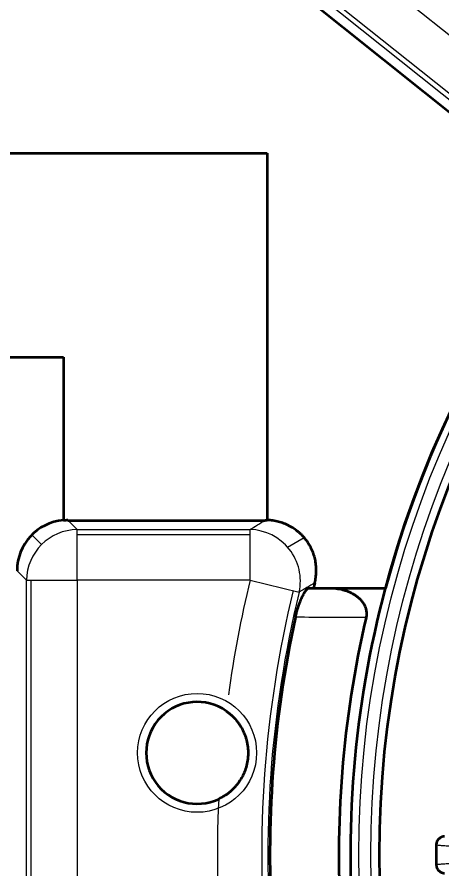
# Model space of a CAD drawing. Header units: millimetres. Extents: x 261 to 3841, y 268 to 4746.
# Drawn here: x 334 to 359, y 475.4 to 525.5 of the extents above; entities that cross this region are included whole.
import ezdxf
from ezdxf.lldxf.tags import DXFTag

# ---------------------------------------------------------------- set-up
doc = ezdxf.new("R2010")
doc.units = ezdxf.units.MM
doc.layers.add('20', color=7, linetype='Continuous', true_color=0xffffff)
doc.layers.add('dim', color=82, linetype='Continuous', lineweight=5)
doc.styles.add('TXT', font='txt.shx', dxfattribs={"bigfont": 'gbcbig.shx'})
tags = doc.linetypes.add('DASHED', pattern=[25.72, 12.86, -12.86]).pattern_tags.tags
tags[6:7] = [DXFTag(74, 4), DXFTag(75, 0), DXFTag(340, '0'), DXFTag(46, 0.0), DXFTag(50, 0.0), DXFTag(44, 0.0), DXFTag(45, 0.0)]
tags[4:5] = [DXFTag(74, 4), DXFTag(75, 0), DXFTag(340, '0'), DXFTag(46, 0.0), DXFTag(50, 0.0), DXFTag(44, 0.0), DXFTag(45, 0.0)]
doc.dimstyles.new('2-2', dxfattribs={"dimscale": 2, "dimtxt": 2.5, "dimasz": 2, "dimexe": 0.5, "dimexo": 0.5, "dimgap": 0.66, "dimtad": 0, "dimzin": 9, "dimdsep": 46, "dimtxsty": 'TXT', "dimblk": 'CLOSEDBLANK', "dimcen": 0.1, "dimclrd": 256, "dimclre": 256, "dimclrt": 7, "dimazin": 2, "dimtfac": 1, "dimtofl": 0, "dimtmove": 0, "dimatfit": 0, "dimldrblk": 'CLOSEDBLANK', "dimfxl": 0, "dimlwd": 0, "dimlwe": 0, "dimarcsym": 0})

# ---------------------------------------------------------------- blocks, each defined once
blk = doc.blocks.new('*D32')
at = {"layer": 'DEFPOINTS', "color": 0, "lineweight": 18, "transparency": 16777216}
for p in [(264.609, 628.483), (264.609, 608.346), (414.609, 446.191)]:
    blk.add_point(p, dxfattribs=at)
at = {"layer": 'dim', "lineweight": 0, "transparency": 16777216}
blk.add_line((264.609, 609.346), (264.609, 628.483), dxfattribs=at)
at = {"layer": 'dim', "color": 7, "lineweight": 18, "transparency": 16777216, "insert": (264.609, 634.9), "char_height": 5, "attachment_point": 5, "rotation": 90, "style": 'TXT'}
blk.add_mtext('150', dxfattribs=at)
blk = doc.blocks.new('_ClosedBlank')
at = {"color": 0, "linetype": 'ByBlock', "lineweight": -2}
for p, q in [((-1, 0.167), (0, 0)), ((-1, 0.167), (-1, -0.167)), ((0, 0), (-1, -0.167))]:
    blk.add_line(p, q, dxfattribs=at)
blk = doc.blocks.new('*D39')
at = {"layer": 'DEFPOINTS', "color": 0, "lineweight": 18, "transparency": 16777216}
for p in [(314.609, 628.483), (314.609, 547.264), (414.609, 446.191)]:
    blk.add_point(p, dxfattribs=at)
at = {"layer": 'dim', "lineweight": 0, "transparency": 16777216}
blk.add_line((314.609, 548.264), (314.609, 628.483), dxfattribs=at)
at = {"layer": 'dim', "color": 7, "lineweight": 18, "transparency": 16777216, "insert": (314.609, 634.483), "char_height": 5, "attachment_point": 5, "rotation": 90, "style": 'TXT'}
blk.add_mtext('100', dxfattribs=at)

msp = doc.modelspace()

# ---------------------------------------------------------------- linework, layer by layer
at = {"layer": '20', "color": 7, "linetype": 'Continuous', "lineweight": 13}
for p, q in [((352.677, 529.857), (362.953, 521.644)), ((361.09, 519.314), (350.814, 527.526)), ((361.266, 519.534), (350.99, 527.747)), ((337.013, 495.874), (337.552, 495.335)), ((335.454, 494.449), (334.882, 495.021)), ((337.552, 492.351), (337.552, 495.335)), ((337.552, 495.335), (347.727, 495.335)), ((337.552, 495.052), (347.727, 495.052)), ((347.727, 492.351), (347.727, 495.335)), ((349.931, 494.302), (350.901, 494.869)), ((334.568, 492.351), (334.013, 492.906)), ((334.568, 492.351), (337.552, 492.351)), ((334.568, 469.806), (334.568, 492.351)), ((334.851, 469.806), (334.851, 492.351)), ((337.552, 492.351), (337.552, 469.806)), ((347.727, 492.351), (337.552, 492.351)), ((347.727, 492.351), (350.614, 491.653))]:
    msp.add_line(p, q, dxfattribs=at)
at = {"layer": '20', "color": 7, "linetype": 'Continuous', "lineweight": 35}
for p, q in [((350.034, 527.434), (361.306, 518.426)), ((314.609, 517.486), (348.736, 517.486)), ((348.736, 517.486), (348.736, 495.891)), ((314.609, 505.486), (336.736, 505.486)), ((336.736, 505.486), (336.736, 495.882)), ((336.736, 495.865), (336.736, 495.882)), ((337.009, 495.877), (348.608, 495.877)), ((351.457, 491.893), (355.705, 491.893))]:
    msp.add_line(p, q, dxfattribs=at)
at = {"layer": '20', "color": 7, "linetype": 'DASHED', "lineweight": 13}
for centre, radius in [((414.609, 476.191), 60.992), ((414.609, 476.191), 60.991), ((344.609, 482.191), 3.5)]:
    msp.add_circle(centre, radius, dxfattribs=at)
at = {"layer": '20', "color": 7, "linetype": 'Continuous', "lineweight": 13}
for radius in [60.489, 59.774, 59.271]:
    msp.add_circle((414.609, 476.191), radius, dxfattribs=at)
at = {"layer": '20', "color": 7, "linetype": 'Continuous', "lineweight": 35}
msp.add_circle((414.609, 476.191), 59.271, dxfattribs=at)
for centre, radius, start, end in [((414.609, 476.191), 60.96, 137.8734, 165.07302), ((414.609, 476.191), 65.074, 165.76703, 166.03659), ((414.609, 476.191), 60.981, 165.07827, 185.57738), ((414.609, 476.191), 65.715, 167.71759, 183.80179), ((414.609, 476.191), 61.659, 166.90934, 184.04814), ((344.609, 482.191), 3, 55.1207, 295.0811), ((414.609, 476.191), 55.927, 179.403, 180.597)]:
    msp.add_arc(centre, radius, start, end, dxfattribs=at)
at = {"layer": '20', "color": 7, "linetype": 'Continuous', "lineweight": 13}
for radius, start, end in [(68.807, 166.41609, 172.13217), (66.199, 166.41609, 185.32425), (65.836, 166.41609, 185.32425), (68.807, 177.26529, 185.32425)]:
    msp.add_arc((414.609, 476.191), radius, start, end, dxfattribs=at)
at = {"layer": '20', "color": 7, "linetype": 'Continuous', "lineweight": 35}
for centre, start_param, end_param in [((337.026, 492.877), 2.447061, 3.921528), ((337.042, 492.861), 2.361658, 2.452313)]:
    msp.add_ellipse(centre, major_axis=(2.145, -2.145), ratio=0.989133, start_param=start_param, end_param=end_param, dxfattribs=at)
at = {"layer": '20', "color": 7, "linetype": 'Continuous', "lineweight": 13}
for centre, major_axis, ratio, start_param, end_param in [((337.552, 492.351), (2.121, 2.121), 0.989133, 0.790861, 2.350731), ((347.727, 492.351), (1.578, -2.552), 0.980609, 0.789716, 2.579009)]:
    msp.add_ellipse(centre, major_axis=major_axis, ratio=ratio, start_param=start_param, end_param=end_param, dxfattribs=at)
for points in [[(347.727, 495.335), (348.018, 495.515), (348.31, 495.695), (348.604, 495.875)], [(351.527, 492.188), (351.222, 492.01), (350.917, 491.832), (350.614, 491.653)], [(354.547, 490.156), (353.164, 490.161), (351.783, 490.166), (350.402, 490.17)]]:
    msp.add_open_spline(points, degree=3, dxfattribs=at)
at = {"layer": '20', "color": 7, "linetype": 'Continuous', "lineweight": 35}
for points in [[(348.736, 495.875), (348.694, 495.876), (348.651, 495.877), (348.608, 495.877)], [(348.736, 495.875), (348.736, 495.88), (348.736, 495.886), (348.736, 495.891)]]:
    msp.add_open_spline(points, degree=3, dxfattribs=at)
for points, knots in [([(351.532, 492.19), (351.559, 492.299), (351.58, 492.408), (351.611, 492.627), (351.62, 492.737), (351.626, 492.957), (351.623, 493.068), (351.609, 493.236), (351.603, 493.291), (351.587, 493.401), (351.578, 493.456), (351.546, 493.618), (351.518, 493.725), (351.451, 493.936), (351.412, 494.039), (351.354, 494.167), (351.343, 494.192), (351.318, 494.243), (351.281, 494.317), (351.241, 494.39), (351.156, 494.533), (351.095, 494.624), (350.961, 494.801), (350.89, 494.885), (350.793, 494.986), (350.774, 495.006), (350.734, 495.046), (350.674, 495.104), (350.612, 495.159), (350.485, 495.265), (350.308, 495.398), (350.116, 495.51), (349.992, 495.574), (349.967, 495.586), (349.916, 495.61), (349.841, 495.645), (349.764, 495.677), (349.609, 495.736), (349.398, 495.802), (349.181, 495.846), (349.015, 495.87), (348.959, 495.876), (348.848, 495.886), (348.792, 495.89), (348.736, 495.891)], [0, 0, 0, 0, 0.0625, 0.0625, 0.125, 0.125, 0.1875, 0.1875, 0.21875, 0.21875, 0.25, 0.25, 0.3125, 0.3125, 0.375, 0.375, 0.390625, 0.390625, 0.40625, 0.4375, 0.4375, 0.5, 0.5, 0.5625, 0.5625, 0.578125, 0.578125, 0.59375, 0.625, 0.625, 0.6875, 0.75, 0.75, 0.765625, 0.765625, 0.78125, 0.8125, 0.8125, 0.875, 0.9375, 0.9375, 0.96875, 0.96875, 1, 1, 1, 1]), ([(350.397, 490.17), (350.414, 490.247), (350.432, 490.321), (350.459, 490.429), (350.469, 490.465), (350.483, 490.517), (350.488, 490.535), (350.498, 490.57), (350.503, 490.587), (350.528, 490.671), (350.548, 490.735), (350.578, 490.826), (350.588, 490.856), (350.603, 490.899), (350.608, 490.914), (350.618, 490.942), (350.623, 490.956), (350.648, 491.025), (350.668, 491.076), (350.706, 491.173), (350.726, 491.219), (350.763, 491.305), (350.782, 491.346), (350.81, 491.403), (350.819, 491.422), (350.837, 491.458), (350.846, 491.475), (350.89, 491.559), (350.924, 491.617), (350.989, 491.716), (351.02, 491.757), (351.056, 491.799), (351.064, 491.807), (351.078, 491.822), (351.085, 491.828), (351.106, 491.848), (351.12, 491.858), (351.159, 491.884), (351.183, 491.893), (351.205, 491.893)], [0, 0, 0, 0, 0.0625, 0.0625, 0.09375, 0.09375, 0.109375, 0.109375, 0.125, 0.125, 0.1875, 0.1875, 0.21875, 0.21875, 0.234375, 0.234375, 0.25, 0.25, 0.3125, 0.3125, 0.375, 0.375, 0.4375, 0.4375, 0.46875, 0.46875, 0.5, 0.5, 0.625, 0.625, 0.75, 0.75, 0.78125, 0.78125, 0.8125, 0.8125, 0.875, 0.875, 1, 1, 1, 1]), ([(351.205, 491.893), (351.267, 491.893), (351.33, 491.893), (351.414, 491.893), (351.435, 491.893), (351.457, 491.893)], [0, 0, 0, 0, 0.74174, 0.74174, 1, 1, 1, 1]), ([(352.403, 491.893), (352.535, 491.893), (352.666, 491.885), (352.924, 491.852), (353.052, 491.828), (353.241, 491.778), (353.304, 491.759), (353.397, 491.728), (353.429, 491.716), (353.49, 491.693), (353.521, 491.681), (353.611, 491.642), (353.67, 491.614), (353.786, 491.553), (353.842, 491.52), (353.925, 491.466), (353.952, 491.447), (354.005, 491.409), (354.032, 491.388), (354.109, 491.326), (354.158, 491.282), (354.25, 491.189), (354.293, 491.14), (354.343, 491.074), (354.352, 491.061), (354.371, 491.033), (354.381, 491.02), (354.408, 490.978), (354.425, 490.95), (354.472, 490.863), (354.499, 490.803), (354.526, 490.725), (354.531, 490.71), (354.54, 490.678), (354.544, 490.662), (354.556, 490.613), (354.563, 490.581), (354.578, 490.484), (354.581, 490.419), (354.578, 490.336), (354.577, 490.32), (354.574, 490.287), (354.572, 490.27), (354.566, 490.221), (354.56, 490.188), (354.552, 490.156)], [0, 0, 0, 0, 0.125, 0.125, 0.25, 0.25, 0.3125, 0.3125, 0.34375, 0.34375, 0.375, 0.375, 0.4375, 0.4375, 0.5, 0.5, 0.53125, 0.53125, 0.5625, 0.5625, 0.625, 0.625, 0.6875, 0.6875, 0.703125, 0.703125, 0.71875, 0.71875, 0.75, 0.75, 0.8125, 0.8125, 0.828125, 0.828125, 0.84375, 0.84375, 0.875, 0.875, 0.9375, 0.9375, 0.953125, 0.953125, 0.96875, 0.96875, 1, 1, 1, 1]), ([(346.324, 484.652), (346.378, 484.614), (346.431, 484.574), (346.509, 484.512), (346.535, 484.491), (346.585, 484.447), (346.61, 484.425), (346.732, 484.314), (346.822, 484.219), (346.948, 484.069), (346.989, 484.018), (347.047, 483.939), (347.066, 483.912), (347.103, 483.858), (347.121, 483.831), (347.208, 483.693), (347.27, 483.58), (347.38, 483.346), (347.427, 483.226), (347.477, 483.07), (347.486, 483.038), (347.504, 482.975), (347.529, 482.881), (347.55, 482.786), (347.584, 482.594), (347.599, 482.464), (347.608, 482.268), (347.609, 482.202), (347.607, 482.102), (347.606, 482.069), (347.603, 482.002), (347.601, 481.969), (347.586, 481.803), (347.566, 481.673), (347.51, 481.417), (347.473, 481.291), (347.417, 481.136), (347.405, 481.105), (347.381, 481.044), (347.343, 480.953), (347.301, 480.865), (347.211, 480.692), (347.144, 480.582), (347.032, 480.421), (346.993, 480.369), (346.912, 480.267), (346.87, 480.218), (346.739, 480.075), (346.646, 479.985), (346.497, 479.859), (346.446, 479.818), (346.366, 479.759), (346.339, 479.74), (346.285, 479.702), (346.257, 479.684), (346.117, 479.594), (346.001, 479.53), (345.88, 479.473)], [0, 0, 0, 0, 0.03125, 0.03125, 0.046875, 0.046875, 0.0625, 0.0625, 0.125, 0.125, 0.15625, 0.15625, 0.171875, 0.171875, 0.1875, 0.1875, 0.25, 0.25, 0.3125, 0.3125, 0.328125, 0.328125, 0.34375, 0.375, 0.375, 0.4375, 0.4375, 0.46875, 0.46875, 0.484375, 0.484375, 0.5, 0.5, 0.5625, 0.5625, 0.625, 0.625, 0.640625, 0.640625, 0.65625, 0.6875, 0.6875, 0.75, 0.75, 0.78125, 0.78125, 0.8125, 0.8125, 0.875, 0.875, 0.90625, 0.90625, 0.921875, 0.921875, 0.9375, 0.9375, 1, 1, 1, 1]), ([(359.173, 477.27), (359.142, 477.27), (359.11, 477.267), (359.064, 477.257), (359.048, 477.253), (359.018, 477.244), (358.989, 477.233), (358.96, 477.219), (358.932, 477.204), (358.918, 477.196), (358.879, 477.169), (358.854, 477.149), (358.82, 477.114), (358.809, 477.102), (358.789, 477.077), (358.779, 477.064), (358.752, 477.024), (358.737, 476.995), (358.718, 476.95), (358.712, 476.934), (358.702, 476.903), (358.698, 476.887), (358.688, 476.839), (358.685, 476.806), (358.684, 476.773)], [0, 0, 0, 0, 0.125, 0.125, 0.1875, 0.1875, 0.25, 0.3125, 0.3125, 0.375, 0.375, 0.5, 0.5, 0.5625, 0.5625, 0.625, 0.625, 0.75, 0.75, 0.8125, 0.8125, 0.875, 0.875, 1, 1, 1, 1]), ([(358.684, 475.608), (358.684, 475.591), (358.685, 475.575), (358.689, 475.542), (358.692, 475.525), (358.702, 475.477), (358.712, 475.446), (358.73, 475.401), (358.738, 475.386), (358.753, 475.357), (358.761, 475.343), (358.789, 475.303), (358.809, 475.278), (358.843, 475.244), (358.855, 475.233), (358.88, 475.212), (358.893, 475.203), (358.932, 475.176), (358.96, 475.161), (359.004, 475.143), (359.019, 475.137), (359.049, 475.128), (359.064, 475.124), (359.11, 475.115), (359.142, 475.111), (359.173, 475.111)], [0, 0, 0, 0, 0.0625, 0.0625, 0.125, 0.125, 0.25, 0.25, 0.3125, 0.3125, 0.375, 0.375, 0.5, 0.5, 0.5625, 0.5625, 0.625, 0.625, 0.75, 0.75, 0.8125, 0.8125, 0.875, 0.875, 1, 1, 1, 1])]:
    msp.add_open_spline(points, degree=3, knots=knots, dxfattribs=at)
at = {"layer": '20', "color": 7, "linetype": 'Continuous', "lineweight": 13}
for points, knots in [([(358.684, 476.773), (358.75, 476.767), (358.823, 476.76), (358.988, 476.746), (359.08, 476.74), (359.236, 476.73), (359.292, 476.726), (359.409, 476.72), (359.471, 476.716), (359.603, 476.71), (359.673, 476.706), (359.82, 476.7), (359.897, 476.697), (360.058, 476.69), (360.142, 476.687), (360.316, 476.68), (360.406, 476.677), (360.589, 476.67), (360.682, 476.667), (360.871, 476.661), (360.966, 476.658), (361.156, 476.651), (361.251, 476.648), (361.393, 476.643), (361.44, 476.642), (361.533, 476.638), (361.58, 476.637), (361.719, 476.632), (361.812, 476.629), (361.999, 476.622), (362.094, 476.619), (362.288, 476.613), (362.387, 476.609), (362.589, 476.603), (362.692, 476.6), (363.006, 476.59), (363.224, 476.584), (363.674, 476.571), (363.907, 476.565), (364.388, 476.552), (364.636, 476.546), (365.147, 476.534), (365.409, 476.527), (365.949, 476.515), (366.226, 476.509), (367.083, 476.491), (367.685, 476.479), (368.318, 476.467)], [0, 0, 0, 0, 0.0625, 0.0625, 0.125, 0.125, 0.15625, 0.15625, 0.1875, 0.1875, 0.21875, 0.21875, 0.25, 0.25, 0.28125, 0.28125, 0.3125, 0.3125, 0.34375, 0.34375, 0.375, 0.375, 0.40625, 0.40625, 0.421875, 0.421875, 0.4375, 0.4375, 0.46875, 0.46875, 0.5, 0.5, 0.53125, 0.53125, 0.5625, 0.5625, 0.625, 0.625, 0.6875, 0.6875, 0.75, 0.75, 0.8125, 0.8125, 0.875, 0.875, 1, 1, 1, 1]), ([(368.318, 475.914), (367.685, 475.902), (367.083, 475.89), (366.226, 475.872), (365.949, 475.866), (365.409, 475.854), (365.147, 475.847), (364.636, 475.835), (364.388, 475.829), (363.907, 475.816), (363.674, 475.81), (363.224, 475.797), (363.006, 475.791), (362.692, 475.781), (362.589, 475.778), (362.387, 475.772), (362.288, 475.769), (362.143, 475.764), (362.095, 475.762), (362, 475.759), (361.953, 475.757), (361.812, 475.752), (361.719, 475.749), (361.533, 475.743), (361.44, 475.74), (361.251, 475.733), (361.156, 475.73), (360.966, 475.724), (360.871, 475.72), (360.682, 475.714), (360.589, 475.711), (360.406, 475.704), (360.316, 475.701), (360.142, 475.694), (360.058, 475.691), (359.897, 475.685), (359.82, 475.681), (359.673, 475.675), (359.603, 475.671), (359.471, 475.665), (359.409, 475.661), (359.292, 475.655), (359.236, 475.651), (359.08, 475.641), (358.988, 475.635), (358.823, 475.621), (358.75, 475.614), (358.684, 475.608)], [0, 0, 0, 0, 0.125, 0.125, 0.1875, 0.1875, 0.25, 0.25, 0.3125, 0.3125, 0.375, 0.375, 0.4375, 0.4375, 0.46875, 0.46875, 0.5, 0.5, 0.515625, 0.515625, 0.53125, 0.53125, 0.5625, 0.5625, 0.59375, 0.59375, 0.625, 0.625, 0.65625, 0.65625, 0.6875, 0.6875, 0.71875, 0.71875, 0.75, 0.75, 0.78125, 0.78125, 0.8125, 0.8125, 0.84375, 0.84375, 0.875, 0.875, 0.9375, 0.9375, 1, 1, 1, 1])]:
    msp.add_open_spline(points, degree=3, knots=knots, dxfattribs=at)

# ---------------------------------------------------------------- dimensions: what is measured, and where the dimension line sits
at = {"layer": 'dim', "lineweight": 18}
for feature_location, offset, picture, middle in [((264.609, 608.346), (0, 20.137), '*D32', (264.609, 634.9)), ((314.609, 547.264), (0, 81.219), '*D39', (314.609, 634.483))]:
    dim = msp.add_ordinate_dim(feature_location=feature_location, offset=offset, dtype=1, origin=(414.609, 446.191), dimstyle='2-2', override={"dimexe": 0.49975, "dimexo": 0.49975, "dimgap": 0.49975}, dxfattribs=at)
    dim.commit()
    dim.dimension.update_dxf_attribs({"geometry": picture, "text_midpoint": middle})

doc.saveas('drawing.dxf')
